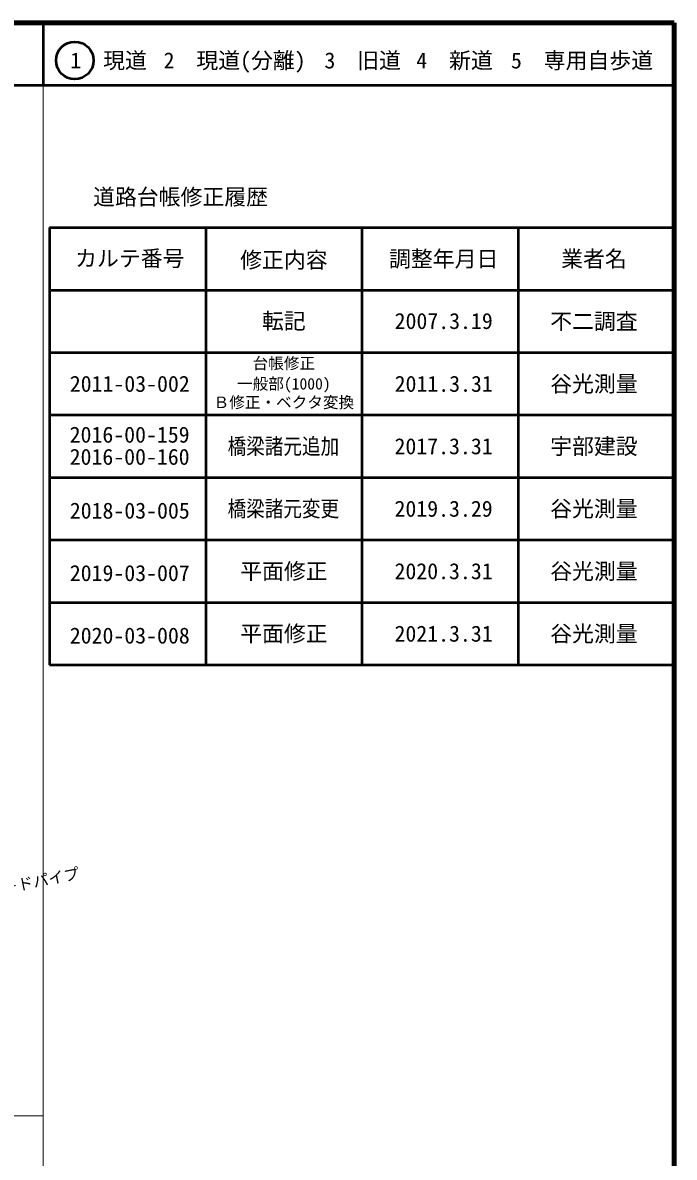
# Model space of a CAD drawing. Units: millimetres on the paper, enlarged 1000 times. Extents: x 40000 to 680000, y 20000 to 380000.
# Drawn here: x 575699 to 680000, y 198357 to 380000 of the extents above; entities that cross this region are included whole.
import ezdxf
from ezdxf.enums import TextEntityAlignment as Align

# ---------------------------------------------------------------- set-up
doc = ezdxf.new("R2010")
doc.units = ezdxf.units.MM
doc.header["$LTSCALE"] = 1000
for name, color, linetype, lineweight in [('M-STR-HTXT', 7, 'Continuous', 13), ('M-TTL', 2, 'Continuous', 140), ('M-TTL-BAND', 7, 'Continuous', 13), ('M-TTL-FRAM', 2, 'Continuous', 50), ('M-TTL-LINE', 7, 'Continuous', 50)]:
    doc.layers.add(name, color=color, linetype=linetype, lineweight=lineweight)
doc.layers.add('M-TTL-TXT', color=7, linetype='Continuous')
doc.styles.add('ＭＳ ゴシック', font='')
doc.styles.get('ＭＳ ゴシック').set_extended_font_data('MS Gothic')

msp = doc.modelspace()

# ---------------------------------------------------------------- linework, layer by layer
at = {"layer": 'M-TTL'}
for p, q in [((680000, 380000), (40000, 380000)), ((680000, 20000), (680000, 380000))]:
    msp.add_line(p, q, dxfattribs=at)
at = {"layer": 'M-TTL-BAND'}
for p, q in [((579000, 20000), (579000, 370000)), ((40000, 205000), (579000, 205000))]:
    msp.add_line(p, q, dxfattribs=at)
at = {"layer": 'M-TTL-FRAM'}
for p, q in [((580000, 347197), (680000, 347197)), ((580000, 347197), (580000, 277197)), ((580000, 277197), (680000, 277197))]:
    msp.add_line(p, q, dxfattribs=at)
at = {"layer": 'M-TTL-LINE'}
for p, q in [((579000, 380000), (579000, 370000)), ((40000, 370000), (680000, 370000)), ((605000, 347197), (605000, 277197)), ((630000, 347197), (630000, 277197)), ((655000, 347197), (655000, 277197)), ((580000, 337197), (680000, 337197)), ((580000, 327197), (680000, 327197)), ((580000, 317197), (680000, 317197)), ((580000, 307197), (680000, 307197)), ((580000, 297197), (680000, 297197)), ((580000, 287197), (680000, 287197))]:
    msp.add_line(p, q, dxfattribs=at)
msp.add_circle((584031, 373958), 3000, dxfattribs=at)

# ---------------------------------------------------------------- texts
at = {"layer": 'M-STR-HTXT', "style": 'ＭＳ ゴシック'}
msp.add_text('ガ－ドパイプ', height=1833, rotation=11.276, dxfattribs=at).set_placement((570292, 239508), align=Align.BOTTOM_LEFT)
at = {"layer": 'M-TTL-TXT', "style": 'ＭＳ ゴシック'}
for s, height, p in [('1\u3000現道', 2566, (589448, 373958)), ('2\u3000現道(分離)', 2566, (609619, 373958)), ('3\u3000旧道', 2566, (630121, 373958)), ('4\u3000新道', 2566, (644824, 373958)), ('5\u3000専用自歩道', 2566, (665228, 373958)), ('道路台帳修正履歴', 2566, (600968, 352113)), ('カルテ番号', 2566, (592839, 342277)), ('修正内容', 2566, (617500, 342023)), ('調整年月日', 2566, (643089, 342197)), ('業者名', 2566, (667134, 342197)), ('転記', 2566, (617500, 332245)), ('2007.3.19', 2566, (643089, 332245)), ('不二調査', 2566, (667134, 332189)), ('台帳修正', 1833, (617500, 325480)), ('2011-03-002', 2566, (592839, 322189)), ('一般部(1000)', 1833, (617500, 322189)), ('2011.3.31', 2566, (643089, 322189)), ('谷光測量', 2566, (667134, 322189)), ('Ｂ修正・ベクタ変換', 1833, (617500, 319227)), ('2018-03-005', 2566, (592839, 301888)), ('2019-03-007', 2566, (592839, 291888)), ('2020-03-008', 2566, (592839, 281888))]:
    msp.add_text(s, height=height, dxfattribs=at).set_placement(p, align=Align.MIDDLE_CENTER)
for s, p in [('2016-00-159', (583214, 311997)), ('2017.3.31', (635214, 310138)), ('2016-00-160', (583214, 308449)), ('2019.3.29', (635214, 300138)), ('平面修正', (610500, 290138)), ('2020.3.31', (635214, 290138)), ('平面修正', (610500, 280138)), ('2021.3.31', (635214, 280138))]:
    msp.add_text(s, height=2566, dxfattribs=at).set_placement(p, align=Align.BOTTOM_LEFT)
at = {"layer": 'M-TTL-TXT', "style": 'ＭＳ ゴシック', "width": 0.85}
for s, p in [('橋梁諸元追加', (608500, 310138)), ('橋梁諸元変更', (608500, 300138))]:
    msp.add_text(s, height=2566, dxfattribs=at).set_placement(p, align=Align.BOTTOM_LEFT)
at = {"layer": 'M-TTL-TXT', "style": 'ＭＳ ゴシック'}
for s, p in [('宇部建設', (667134, 310138)), ('谷光測量', (667134, 300138)), ('谷光測量', (667134, 290138)), ('谷光測量', (667134, 280138))]:
    msp.add_text(s, height=2566, dxfattribs=at).set_placement(p, align=Align.BOTTOM_CENTER)

doc.saveas('drawing.dxf')
